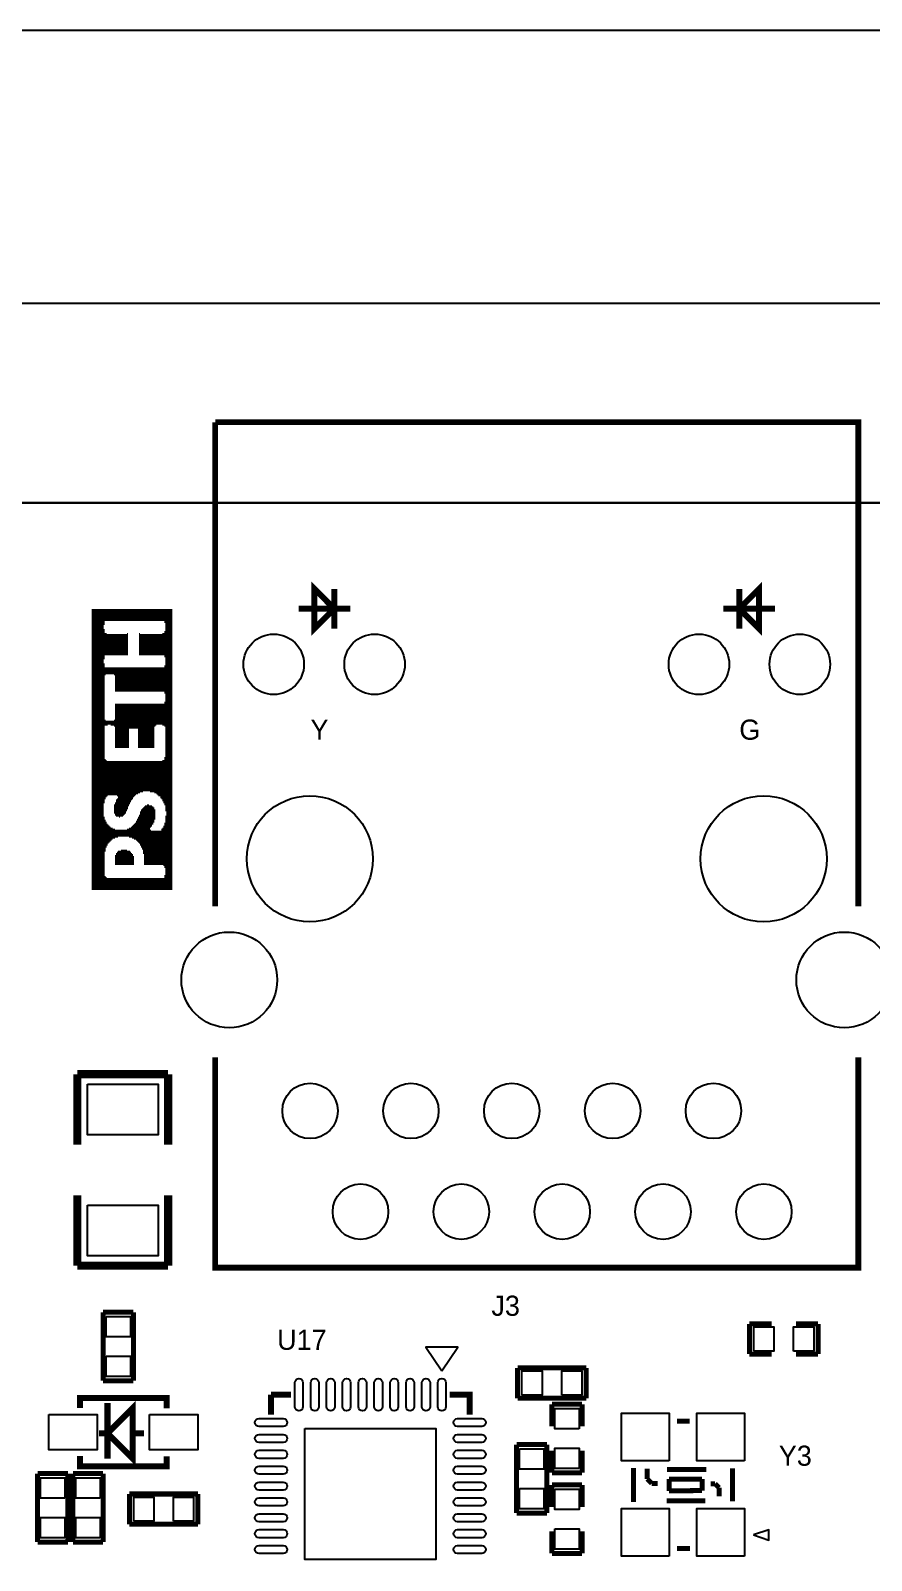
# Model space of a CAD drawing. Extents: x -41 to 160, y -9 to 129.
# Drawn here: x 42.62 to 63.8, y 85.16 to 123.7 of the extents above; entities that cross this region are included whole.
import ezdxf

# ---------------------------------------------------------------- set-up
doc = ezdxf.new("R2010")
doc.units = 0
for name, color, linetype in [('BG_DIMENSION', 7, 'CONTINUOUS'), ('BG_OUTLINE', 7, 'CONTINUOUS'), ('MA_PEN3', 7, 'CONTINUOUS'), ('PG_SILKSCREEN_TOP', 2, 'CONTINUOUS'), ('PIN_TOP', 1, 'CONTINUOUS'), ('RD_SILKSCREEN_TOP', 40, 'CONTINUOUS')]:
    doc.layers.add(name, color=color, linetype=linetype)

msp = doc.modelspace()

# ---------------------------------------------------------------- linework, layer by layer
at = {"layer": 'BG_DIMENSION'}
for points in [[(80.74152, 123.70054), (-7.49996, 123.70054)], [(80.94472, 116.82476), (-1.905102, 116.82476)], [(73.872776, 111.800081), (-28.230195, 111.800081)]]:
    msp.add_lwpolyline(points, dxfattribs=at)
at = {"layer": 'BG_OUTLINE'}
msp.add_lwpolyline([(71.290942, -9.350096), (51.100101, -9.350096), (50.6, -8.849995), (50.6, -1.899996, 1.000004), (48.700106, -1.899996), (48.700106, -8.849995), (48.200005, -9.350096), (38.000102, -9.350096), (37.500001, -8.849995), (37.500001, 1.575003, 1.000005), (33.849996, 1.575003), (33.849996, -4.850003), (25.849986, -4.850003), (25.849986, 3.399917), (7.499985, 3.399917), (7.499985, -4.850003), (-6.571691, -4.850003, -0.401142), (-7.499985, -3.825977), (-7.49996, 110.871787, -0.401142), (-6.475933, 111.800081), (159.221475, 111.800081, -0.401142)], format="xyb", dxfattribs=at)
msp.add_lwpolyline([(159.221475, 111.800081), (-6.475933, 111.800081)], dxfattribs=at)
at = {"layer": 'MA_PEN3', "const_width": 0.0254}
for points in [[(44.17314, 102.04704), (44.17314, 109.13364)], [(44.19854, 102.04704), (44.19854, 109.13364)], [(44.22394, 102.04704), (44.22394, 109.13364)], [(44.24934, 102.04704), (44.24934, 109.13364)], [(44.27474, 102.04704), (44.27474, 109.13364)], [(44.30014, 102.04704), (44.30014, 109.13364)], [(44.32554, 102.04704), (44.32554, 109.13364)], [(44.35094, 102.04704), (44.35094, 109.13364)], [(44.37634, 102.04704), (44.37634, 109.13364)], [(44.40174, 102.04704), (44.40174, 109.13364)], [(44.42714, 102.04704), (44.42714, 109.13364)], [(44.45254, 102.04704), (44.45254, 109.13364)], [(44.47794, 108.72724), (44.47794, 109.13364)], [(44.50334, 108.82884), (44.50334, 109.13364)], [(44.52874, 108.82884), (44.52874, 109.13364)], [(44.55414, 108.82884), (44.55414, 109.13364)], [(44.57954, 108.82884), (44.57954, 109.13364)], [(44.60494, 108.82884), (44.60494, 109.13364)], [(44.63034, 108.82884), (44.63034, 109.13364)], [(44.65574, 108.82884), (44.65574, 109.13364)], [(44.68114, 108.82884), (44.68114, 109.13364)], [(44.70654, 108.82884), (44.70654, 109.13364)], [(44.73194, 108.82884), (44.73194, 109.13364)], [(44.75734, 108.82884), (44.75734, 109.13364)], [(44.78274, 108.82884), (44.78274, 109.13364)], [(44.80814, 108.82884), (44.80814, 109.13364)], [(44.83354, 108.82884), (44.83354, 109.13364)], [(44.85894, 108.82884), (44.85894, 109.13364)], [(44.88434, 108.82884), (44.88434, 109.13364)], [(44.90974, 108.82884), (44.90974, 109.13364)], [(44.93514, 108.82884), (44.93514, 109.13364)], [(44.96054, 108.82884), (44.96054, 109.13364)], [(44.98594, 108.82884), (44.98594, 109.13364)], [(45.01134, 108.82884), (45.01134, 109.13364)], [(45.03674, 108.82884), (45.03674, 109.13364)], [(45.06214, 108.82884), (45.06214, 109.13364)], [(45.08754, 108.82884), (45.08754, 109.13364)], [(45.11294, 108.82884), (45.11294, 109.13364)], [(45.13834, 108.82884), (45.13834, 109.13364)], [(45.16374, 108.82884), (45.16374, 109.13364)], [(45.18914, 108.82884), (45.18914, 109.13364)], [(45.21454, 108.82884), (45.21454, 109.13364)], [(45.23994, 108.82884), (45.23994, 109.13364)], [(45.26534, 108.82884), (45.26534, 109.13364)], [(45.29074, 108.82884), (45.29074, 109.13364)], [(45.31614, 108.82884), (45.31614, 109.13364)], [(45.34154, 108.82884), (45.34154, 109.13364)], [(45.36694, 108.82884), (45.36694, 109.13364)], [(45.39234, 108.82884), (45.39234, 109.13364)], [(45.41774, 108.82884), (45.41774, 109.13364)], [(45.44314, 108.82884), (45.44314, 109.13364)], [(45.46854, 108.82884), (45.46854, 109.13364)], [(45.49394, 108.82884), (45.49394, 109.13364)], [(45.51934, 108.82884), (45.51934, 109.13364)], [(45.54474, 108.82884), (45.54474, 109.13364)], [(45.57014, 108.82884), (45.57014, 109.13364)], [(45.59554, 108.82884), (45.59554, 109.13364)], [(45.62094, 108.82884), (45.62094, 109.13364)], [(45.64634, 108.82884), (45.64634, 109.13364)], [(45.67174, 108.82884), (45.67174, 109.13364)], [(45.69714, 108.82884), (45.69714, 109.13364)], [(45.72254, 108.82884), (45.72254, 109.13364)], [(45.74794, 108.82884), (45.74794, 109.13364)], [(45.77334, 108.82884), (45.77334, 109.13364)], [(45.79874, 108.82884), (45.79874, 109.13364)], [(45.82414, 108.82884), (45.82414, 109.13364)], [(45.84954, 108.82884), (45.84954, 109.13364)], [(45.87494, 108.82884), (45.87494, 109.13364)], [(45.90034, 108.82884), (45.90034, 109.13364)], [(45.92574, 108.82884), (45.92574, 109.13364)], [(45.95114, 108.82884), (45.95114, 109.13364)], [(45.97654, 108.82884), (45.97654, 109.13364)], [(46.00194, 108.77804), (46.00194, 109.13364)], [(46.02734, 104.02824), (46.02734, 109.13364)], [(46.05274, 102.04704), (46.05274, 109.13364)], [(46.07814, 102.04704), (46.07814, 109.13364)], [(46.10354, 102.04704), (46.10354, 109.13364)], [(46.12894, 102.04704), (46.12894, 109.13364)], [(46.15434, 102.04704), (46.15434, 109.13364)], [(46.17974, 102.04704), (46.17974, 109.13364)], [(44.47794, 107.86364), (44.47794, 108.62564)], [(44.50334, 107.96524), (44.50334, 108.52404)], [(44.52874, 107.96524), (44.52874, 108.52404)], [(44.55414, 107.96524), (44.55414, 108.49864)], [(44.57954, 107.96524), (44.57954, 108.49864)], [(44.60494, 107.96524), (44.60494, 108.49864)], [(44.63034, 107.96524), (44.63034, 108.49864)], [(44.65574, 107.96524), (44.65574, 108.49864)], [(44.68114, 107.96524), (44.68114, 108.49864)], [(44.70654, 107.96524), (44.70654, 108.49864)], [(44.73194, 107.96524), (44.73194, 108.49864)], [(44.75734, 107.96524), (44.75734, 108.49864)], [(44.78274, 107.96524), (44.78274, 108.49864)], [(44.80814, 107.96524), (44.80814, 108.49864)], [(44.83354, 107.96524), (44.83354, 108.49864)], [(44.85894, 107.96524), (44.85894, 108.49864)], [(44.88434, 107.96524), (44.88434, 108.49864)], [(44.90974, 107.96524), (44.90974, 108.49864)], [(44.93514, 107.96524), (44.93514, 108.49864)], [(44.96054, 107.96524), (44.96054, 108.49864)], [(44.98594, 107.96524), (44.98594, 108.49864)], [(45.01134, 107.96524), (45.01134, 108.49864)], [(45.03674, 107.96524), (45.03674, 108.49864)], [(45.06214, 107.96524), (45.06214, 108.52404)], [(45.36694, 107.96524), (45.36694, 108.52404)], [(45.39234, 107.96524), (45.39234, 108.49864)], [(45.41774, 107.96524), (45.41774, 108.49864)], [(45.44314, 107.96524), (45.44314, 108.49864)], [(45.46854, 107.96524), (45.46854, 108.49864)], [(45.49394, 107.96524), (45.49394, 108.49864)], [(45.51934, 107.96524), (45.51934, 108.49864)], [(45.54474, 107.96524), (45.54474, 108.49864)], [(45.57014, 107.96524), (45.57014, 108.49864)], [(45.59554, 107.96524), (45.59554, 108.49864)], [(45.62094, 107.96524), (45.62094, 108.49864)], [(45.64634, 107.96524), (45.64634, 108.49864)], [(45.67174, 107.96524), (45.67174, 108.49864)], [(45.69714, 107.96524), (45.69714, 108.49864)], [(45.72254, 107.96524), (45.72254, 108.49864)], [(45.74794, 107.96524), (45.74794, 108.49864)], [(45.77334, 107.96524), (45.77334, 108.49864)], [(45.79874, 107.96524), (45.79874, 108.49864)], [(45.82414, 107.96524), (45.82414, 108.49864)], [(45.84954, 107.96524), (45.84954, 108.49864)], [(45.87494, 107.96524), (45.87494, 108.49864)], [(45.90034, 107.96524), (45.90034, 108.49864)], [(45.92574, 107.96524), (45.92574, 108.49864)], [(45.95114, 107.96524), (45.95114, 108.52404)], [(45.97654, 107.96524), (45.97654, 108.52404)], [(46.00194, 107.91444), (46.00194, 108.57484)], [(44.47794, 104.23144), (44.47794, 107.76204)], [(44.50334, 107.45724), (44.50334, 107.66044)], [(44.52874, 107.48264), (44.52874, 107.66044)], [(44.55414, 107.48264), (44.55414, 107.66044)], [(44.57954, 107.48264), (44.57954, 107.66044)], [(44.60494, 107.48264), (44.60494, 107.66044)], [(44.63034, 107.48264), (44.63034, 107.66044)], [(44.65574, 107.48264), (44.65574, 107.66044)], [(44.68114, 107.48264), (44.68114, 107.66044)], [(44.70654, 107.48264), (44.70654, 107.66044)], [(44.73194, 107.45724), (44.73194, 107.66044)], [(44.75734, 107.05084), (44.75734, 107.66044)], [(44.78274, 107.05084), (44.78274, 107.66044)], [(44.80814, 107.05084), (44.80814, 107.66044)], [(44.83354, 107.05084), (44.83354, 107.66044)], [(44.85894, 107.05084), (44.85894, 107.66044)], [(44.88434, 107.05084), (44.88434, 107.66044)], [(44.90974, 107.05084), (44.90974, 107.66044)], [(44.93514, 107.05084), (44.93514, 107.66044)], [(44.96054, 107.05084), (44.96054, 107.66044)], [(44.98594, 107.05084), (44.98594, 107.66044)], [(45.01134, 107.05084), (45.01134, 107.66044)], [(45.03674, 107.05084), (45.03674, 107.66044)], [(45.06214, 107.05084), (45.06214, 107.66044)], [(45.08754, 107.05084), (45.08754, 107.66044)], [(45.11294, 107.05084), (45.11294, 107.66044)], [(45.13834, 107.05084), (45.13834, 107.66044)], [(45.16374, 107.05084), (45.16374, 107.66044)], [(45.18914, 107.05084), (45.18914, 107.66044)], [(45.21454, 107.05084), (45.21454, 107.66044)], [(45.23994, 107.05084), (45.23994, 107.66044)], [(45.26534, 107.05084), (45.26534, 107.66044)], [(45.29074, 107.05084), (45.29074, 107.66044)], [(45.31614, 107.05084), (45.31614, 107.66044)], [(45.34154, 107.05084), (45.34154, 107.66044)], [(45.36694, 107.05084), (45.36694, 107.66044)], [(45.39234, 107.05084), (45.39234, 107.66044)], [(45.41774, 107.05084), (45.41774, 107.66044)], [(45.44314, 107.05084), (45.44314, 107.66044)], [(45.46854, 107.05084), (45.46854, 107.66044)], [(45.49394, 107.05084), (45.49394, 107.66044)], [(45.51934, 107.05084), (45.51934, 107.66044)], [(45.54474, 107.05084), (45.54474, 107.66044)], [(45.57014, 107.05084), (45.57014, 107.66044)], [(45.59554, 107.05084), (45.59554, 107.66044)], [(45.62094, 107.05084), (45.62094, 107.66044)], [(45.64634, 107.05084), (45.64634, 107.66044)], [(45.67174, 107.05084), (45.67174, 107.66044)], [(45.69714, 107.05084), (45.69714, 107.66044)], [(45.72254, 107.05084), (45.72254, 107.66044)], [(45.74794, 107.05084), (45.74794, 107.66044)], [(45.77334, 107.05084), (45.77334, 107.66044)], [(45.79874, 107.05084), (45.79874, 107.66044)], [(45.82414, 107.05084), (45.82414, 107.66044)], [(45.84954, 107.05084), (45.84954, 107.66044)], [(45.87494, 107.05084), (45.87494, 107.66044)], [(45.90034, 107.05084), (45.90034, 107.66044)], [(45.92574, 107.05084), (45.92574, 107.66044)], [(45.95114, 107.05084), (45.95114, 107.66044)], [(45.97654, 107.05084), (45.97654, 107.66044)], [(46.00194, 107.00004), (46.00194, 107.71124)], [(44.75734, 105.62844), (44.75734, 106.74604)], [(44.78274, 105.62844), (44.78274, 106.74604)], [(44.80814, 105.62844), (44.80814, 106.74604)], [(44.83354, 105.62844), (44.83354, 106.74604)], [(44.85894, 105.62844), (44.85894, 106.74604)], [(44.88434, 105.62844), (44.88434, 106.74604)], [(44.90974, 105.62844), (44.90974, 106.74604)], [(44.93514, 105.62844), (44.93514, 106.74604)], [(44.96054, 105.62844), (44.96054, 106.74604)], [(44.98594, 105.62844), (44.98594, 106.74604)], [(45.01134, 105.62844), (45.01134, 106.74604)], [(45.03674, 105.62844), (45.03674, 106.74604)], [(45.06214, 105.62844), (45.06214, 106.74604)], [(45.08754, 105.62844), (45.08754, 106.74604)], [(45.11294, 106.11104), (45.11294, 106.74604)], [(45.13834, 106.11104), (45.13834, 106.74604)], [(45.16374, 106.11104), (45.16374, 106.74604)], [(45.18914, 106.11104), (45.18914, 106.74604)], [(45.21454, 106.11104), (45.21454, 106.74604)], [(45.23994, 106.11104), (45.23994, 106.74604)], [(45.26534, 106.11104), (45.26534, 106.74604)], [(45.29074, 106.11104), (45.29074, 106.74604)], [(45.31614, 106.11104), (45.31614, 106.74604)], [(45.34154, 105.62844), (45.34154, 106.74604)], [(45.36694, 105.62844), (45.36694, 106.74604)], [(45.39234, 105.62844), (45.39234, 106.74604)], [(45.41774, 105.62844), (45.41774, 106.74604)], [(45.44314, 105.62844), (45.44314, 106.74604)], [(45.46854, 105.62844), (45.46854, 106.74604)], [(45.49394, 105.62844), (45.49394, 106.74604)], [(45.51934, 105.62844), (45.51934, 106.74604)], [(45.54474, 105.62844), (45.54474, 106.74604)], [(45.57014, 105.62844), (45.57014, 106.74604)], [(45.59554, 105.62844), (45.59554, 106.74604)], [(45.62094, 105.62844), (45.62094, 106.74604)], [(45.64634, 105.62844), (45.64634, 106.74604)], [(45.67174, 105.62844), (45.67174, 106.74604)], [(45.69714, 105.62844), (45.69714, 106.74604)], [(45.72254, 105.62844), (45.72254, 106.74604)], [(45.74794, 106.16184), (45.74794, 106.74604)], [(45.77334, 106.18724), (45.77334, 106.74604)], [(45.79874, 106.21264), (45.79874, 106.74604)], [(45.82414, 106.21264), (45.82414, 106.74604)], [(45.84954, 106.21264), (45.84954, 106.74604)], [(45.87494, 106.21264), (45.87494, 106.74604)], [(45.90034, 106.21264), (45.90034, 106.74604)], [(45.92574, 106.21264), (45.92574, 106.74604)], [(45.95114, 106.18724), (45.95114, 106.74604)], [(45.97654, 106.18724), (45.97654, 106.74604)], [(46.00194, 106.16184), (46.00194, 106.79684)], [(44.50334, 106.18724), (44.50334, 106.33964)], [(44.52874, 106.18724), (44.52874, 106.31424)], [(44.55414, 106.18724), (44.55414, 106.31424)], [(44.57954, 106.21264), (44.57954, 106.31424)], [(44.60494, 106.21264), (44.60494, 106.31424)], [(44.63034, 106.21264), (44.63034, 106.31424)], [(44.65574, 106.18724), (44.65574, 106.31424)], [(44.68114, 106.18724), (44.68114, 106.31424)], [(44.70654, 106.18724), (44.70654, 106.31424)], [(44.73194, 106.16184), (44.73194, 106.33964)], [(44.50334, 104.33304), (44.50334, 105.34904)], [(44.52874, 104.38384), (44.52874, 105.32364)], [(44.55414, 104.40924), (44.55414, 105.29824)], [(44.57954, 104.43464), (44.57954, 105.29824)], [(44.60494, 104.43464), (44.60494, 105.29824)], [(44.63034, 104.43464), (44.63034, 105.29824)], [(44.65574, 104.43464), (44.65574, 105.29824)], [(44.68114, 104.43464), (44.68114, 105.29824)], [(44.70654, 104.43464), (44.70654, 105.29824)], [(44.73194, 104.43464), (44.73194, 105.29824)], [(44.75734, 104.43464), (44.75734, 105.29824)], [(44.78274, 104.43464), (44.78274, 105.29824)], [(44.80814, 104.40924), (44.80814, 105.29824)], [(44.83354, 103.90124), (44.83354, 105.29824)], [(44.85894, 103.87584), (44.85894, 105.29824)], [(44.88434, 103.90124), (44.88434, 105.29824)], [(44.90974, 103.90124), (44.90974, 105.29824)], [(44.93514, 103.90124), (44.93514, 105.29824)], [(44.96054, 103.92664), (44.96054, 105.29824)], [(44.98594, 103.95204), (44.98594, 105.29824)], [(45.01134, 103.97744), (45.01134, 105.29824)], [(45.03674, 104.02824), (45.03674, 105.29824)], [(45.06214, 104.07904), (45.06214, 105.29824)], [(45.08754, 104.15524), (45.08754, 105.29824)], [(45.11294, 104.20604), (45.11294, 105.29824)], [(45.13834, 104.25684), (45.13834, 105.29824)], [(45.16374, 104.30764), (45.16374, 105.29824)], [(45.18914, 104.33304), (45.18914, 105.29824)], [(45.21454, 104.38384), (45.21454, 105.29824)], [(45.23994, 104.40924), (45.23994, 105.29824)], [(45.26534, 104.43464), (45.26534, 105.29824)], [(45.29074, 104.46004), (45.29074, 105.29824)], [(45.31614, 104.46004), (45.31614, 105.29824)], [(45.34154, 104.48544), (45.34154, 105.29824)], [(45.36694, 104.48544), (45.36694, 105.29824)], [(45.39234, 104.51084), (45.39234, 105.29824)], [(45.41774, 104.51084), (45.41774, 105.29824)], [(45.44314, 104.51084), (45.44314, 105.29824)], [(45.46854, 104.53624), (45.46854, 105.29824)], [(45.49394, 104.53624), (45.49394, 105.29824)], [(45.51934, 104.53624), (45.51934, 105.29824)], [(45.54474, 104.53624), (45.54474, 105.29824)], [(45.57014, 104.53624), (45.57014, 105.29824)], [(45.59554, 104.53624), (45.59554, 105.29824)], [(45.62094, 104.53624), (45.62094, 105.29824)], [(45.64634, 104.51084), (45.64634, 105.29824)], [(45.67174, 104.51084), (45.67174, 105.29824)], [(45.69714, 104.51084), (45.69714, 105.29824)], [(45.72254, 104.51084), (45.72254, 105.29824)], [(45.74794, 104.48544), (45.74794, 105.29824)], [(45.77334, 104.48544), (45.77334, 105.29824)], [(45.79874, 104.46004), (45.79874, 105.29824)], [(45.82414, 104.43464), (45.82414, 105.29824)], [(45.84954, 104.40924), (45.84954, 105.29824)], [(45.87494, 104.40924), (45.87494, 105.29824)], [(45.90034, 104.35844), (45.90034, 105.29824)], [(45.92574, 104.33304), (45.92574, 105.29824)], [(45.95114, 104.28224), (45.95114, 105.32364)], [(45.97654, 104.23144), (45.97654, 105.32364)], [(46.00194, 104.18064), (46.00194, 105.39984)], [(44.73194, 103.97744), (44.73194, 104.20604)], [(44.75734, 103.92664), (44.75734, 104.25684)], [(44.78274, 103.90124), (44.78274, 104.33304)], [(44.80814, 103.90124), (44.80814, 104.35844)], [(45.41774, 103.11384), (45.41774, 104.07904)], [(45.44314, 103.06304), (45.44314, 104.10444)], [(45.46854, 102.96144), (45.46854, 104.12984)], [(45.49394, 102.68204), (45.49394, 104.15524)], [(45.51934, 102.68204), (45.51934, 104.18064)], [(45.54474, 102.68204), (45.54474, 104.18064)], [(45.57014, 102.68204), (45.57014, 104.20604)], [(45.59554, 102.68204), (45.59554, 104.20604)], [(45.62094, 102.68204), (45.62094, 104.18064)], [(45.64634, 103.62184), (45.64634, 104.18064)], [(45.67174, 103.64724), (45.67174, 104.18064)], [(45.69714, 103.69804), (45.69714, 104.15524)], [(45.72254, 103.74884), (45.72254, 104.12984)], [(45.74794, 103.82504), (45.74794, 104.07904)], [(44.47794, 102.04704), (44.47794, 103.90124)], [(44.50334, 103.01224), (44.50334, 103.82504)], [(44.52874, 103.11384), (44.52874, 103.77424)], [(44.55414, 103.16464), (44.55414, 103.72344)], [(44.57954, 103.21544), (44.57954, 103.69804)], [(44.60494, 103.24084), (44.60494, 103.67264)], [(45.18914, 103.34244), (45.18914, 103.67264)], [(45.21454, 103.34244), (45.21454, 103.69804)], [(45.23994, 103.31704), (45.23994, 103.72344)], [(45.26534, 103.31704), (45.26534, 103.74884)], [(45.29074, 103.29164), (45.29074, 103.79964)], [(45.31614, 103.26624), (45.31614, 103.85044)], [(45.34154, 103.24084), (45.34154, 103.90124)], [(45.36694, 103.21544), (45.36694, 103.95204)], [(45.39234, 103.16464), (45.39234, 104.02824)], [(45.97654, 102.65664), (45.97654, 103.67264)], [(46.00194, 102.60584), (46.00194, 103.74884)], [(46.02734, 102.04704), (46.02734, 103.92664)], [(44.63034, 103.26624), (44.63034, 103.64724)], [(44.65574, 103.29164), (44.65574, 103.62184)], [(44.68114, 103.31704), (44.68114, 103.62184)], [(44.70654, 103.34244), (44.70654, 103.59644)], [(44.73194, 103.34244), (44.73194, 103.59644)], [(44.75734, 103.36784), (44.75734, 103.57104)], [(44.78274, 103.36784), (44.78274, 103.57104)], [(44.80814, 103.36784), (44.80814, 103.57104)], [(44.83354, 103.39324), (44.83354, 103.57104)], [(44.85894, 103.39324), (44.85894, 103.57104)], [(44.88434, 103.39324), (44.88434, 103.57104)], [(44.90974, 103.39324), (44.90974, 103.57104)], [(44.93514, 103.39324), (44.93514, 103.57104)], [(44.96054, 103.39324), (44.96054, 103.57104)], [(44.98594, 103.39324), (44.98594, 103.57104)], [(45.01134, 103.39324), (45.01134, 103.57104)], [(45.03674, 103.39324), (45.03674, 103.57104)], [(45.06214, 103.39324), (45.06214, 103.59644)], [(45.08754, 103.39324), (45.08754, 103.59644)], [(45.11294, 103.36784), (45.11294, 103.62184)], [(45.13834, 103.36784), (45.13834, 103.62184)], [(45.16374, 103.36784), (45.16374, 103.64724)], [(45.64634, 102.68204), (45.64634, 103.57104)], [(45.67174, 102.68204), (45.67174, 103.54564)], [(45.69714, 102.68204), (45.69714, 103.54564)], [(45.72254, 102.68204), (45.72254, 103.54564)], [(45.74794, 102.68204), (45.74794, 103.54564)], [(45.77334, 102.68204), (45.77334, 103.54564)], [(45.79874, 102.68204), (45.79874, 103.54564)], [(45.82414, 102.68204), (45.82414, 103.54564)], [(45.84954, 102.68204), (45.84954, 103.54564)], [(45.87494, 102.68204), (45.87494, 103.54564)], [(45.90034, 102.68204), (45.90034, 103.54564)], [(45.92574, 102.68204), (45.92574, 103.59644)], [(45.95114, 102.68204), (45.95114, 103.62184)], [(44.75734, 102.68204), (44.75734, 102.93604)], [(44.78274, 102.68204), (44.78274, 102.98684)], [(44.80814, 102.68204), (44.80814, 103.01224)], [(44.83354, 102.68204), (44.83354, 103.03764)], [(44.85894, 102.68204), (44.85894, 103.03764)], [(44.88434, 102.68204), (44.88434, 103.03764)], [(44.90974, 102.68204), (44.90974, 103.06304)], [(44.93514, 102.68204), (44.93514, 103.06304)], [(44.96054, 102.68204), (44.96054, 103.06304)], [(44.98594, 102.68204), (44.98594, 103.06304)], [(45.01134, 102.68204), (45.01134, 103.06304)], [(45.03674, 102.68204), (45.03674, 103.06304)], [(45.06214, 102.68204), (45.06214, 103.03764)], [(45.08754, 102.68204), (45.08754, 103.03764)], [(45.11294, 102.68204), (45.11294, 103.03764)], [(45.13834, 102.68204), (45.13834, 103.01224)], [(45.16374, 102.68204), (45.16374, 102.98684)], [(45.18914, 102.68204), (45.18914, 102.96144)], [(45.21454, 102.68204), (45.21454, 102.91064)], [(44.50334, 102.04704), (44.50334, 102.40264)], [(44.52874, 102.04704), (44.52874, 102.37724)], [(44.55414, 102.04704), (44.55414, 102.35184)], [(44.57954, 102.04704), (44.57954, 102.35184)], [(44.60494, 102.04704), (44.60494, 102.35184)], [(44.63034, 102.04704), (44.63034, 102.35184)], [(44.65574, 102.04704), (44.65574, 102.35184)], [(44.68114, 102.04704), (44.68114, 102.35184)], [(44.70654, 102.04704), (44.70654, 102.35184)], [(44.73194, 102.04704), (44.73194, 102.35184)], [(44.75734, 102.04704), (44.75734, 102.35184)], [(44.78274, 102.04704), (44.78274, 102.35184)], [(44.80814, 102.04704), (44.80814, 102.35184)], [(44.83354, 102.04704), (44.83354, 102.35184)], [(44.85894, 102.04704), (44.85894, 102.35184)], [(44.88434, 102.04704), (44.88434, 102.35184)], [(44.90974, 102.04704), (44.90974, 102.35184)], [(44.93514, 102.04704), (44.93514, 102.35184)], [(44.96054, 102.04704), (44.96054, 102.35184)], [(44.98594, 102.04704), (44.98594, 102.35184)], [(45.01134, 102.04704), (45.01134, 102.35184)], [(45.03674, 102.04704), (45.03674, 102.35184)], [(45.06214, 102.04704), (45.06214, 102.35184)], [(45.08754, 102.04704), (45.08754, 102.35184)], [(45.11294, 102.04704), (45.11294, 102.35184)], [(45.13834, 102.04704), (45.13834, 102.35184)], [(45.16374, 102.04704), (45.16374, 102.35184)], [(45.18914, 102.04704), (45.18914, 102.35184)], [(45.21454, 102.04704), (45.21454, 102.35184)], [(45.23994, 102.04704), (45.23994, 102.35184)], [(45.26534, 102.04704), (45.26534, 102.35184)], [(45.29074, 102.04704), (45.29074, 102.35184)], [(45.31614, 102.04704), (45.31614, 102.35184)], [(45.34154, 102.04704), (45.34154, 102.35184)], [(45.36694, 102.04704), (45.36694, 102.35184)], [(45.39234, 102.04704), (45.39234, 102.35184)], [(45.41774, 102.04704), (45.41774, 102.35184)], [(45.44314, 102.04704), (45.44314, 102.35184)], [(45.46854, 102.04704), (45.46854, 102.35184)], [(45.49394, 102.04704), (45.49394, 102.35184)], [(45.51934, 102.04704), (45.51934, 102.35184)], [(45.54474, 102.04704), (45.54474, 102.35184)], [(45.57014, 102.04704), (45.57014, 102.35184)], [(45.59554, 102.04704), (45.59554, 102.35184)], [(45.62094, 102.04704), (45.62094, 102.35184)], [(45.64634, 102.04704), (45.64634, 102.35184)], [(45.67174, 102.04704), (45.67174, 102.35184)], [(45.69714, 102.04704), (45.69714, 102.35184)], [(45.72254, 102.04704), (45.72254, 102.35184)], [(45.74794, 102.04704), (45.74794, 102.35184)], [(45.77334, 102.04704), (45.77334, 102.35184)], [(45.79874, 102.04704), (45.79874, 102.35184)], [(45.82414, 102.04704), (45.82414, 102.35184)], [(45.84954, 102.04704), (45.84954, 102.35184)], [(45.87494, 102.04704), (45.87494, 102.35184)], [(45.90034, 102.04704), (45.90034, 102.35184)], [(45.92574, 102.04704), (45.92574, 102.35184)], [(45.95114, 102.04704), (45.95114, 102.35184)], [(45.97654, 102.04704), (45.97654, 102.35184)], [(46.00194, 102.04704), (46.00194, 102.42804)]]:
    msp.add_lwpolyline(points, dxfattribs=at)
at = {"layer": 'PG_SILKSCREEN_TOP'}
for points, const_width in [([(63.472009, 101.635966), (63.472009, 113.835866), (47.271788, 113.835866)], 0.150089), ([(47.271788, 113.835866), (47.271788, 101.635966)], 0.150089), ([(49.771986, 108.635952), (49.771986, 109.63595), (50.271807, 109.13585), (49.771986, 108.635952)], 0.150089), ([(50.271807, 108.635952), (50.271807, 109.63595)], 0.150089), ([(60.971811, 109.63595), (60.971811, 108.635952), (60.47199, 109.13585), (60.971811, 109.63595)], 0.150089), ([(60.47199, 109.63595), (60.47199, 108.635952)], 0.150089), ([(50.271807, 109.13585), (49.37191, 109.13585)], 0.150089), ([(50.271807, 109.13585), (50.671908, 109.13585)], 0.150089), ([(60.47199, 109.13585), (60.071889, 109.13585)], 0.150089), ([(60.47199, 109.13585), (61.371886, 109.13585)], 0.150089), ([(47.271788, 97.835872), (47.271788, 92.535858), (63.472009, 92.535858), (63.472009, 97.835872)], 0.150089), ([(43.801513, 97.41027), (43.801513, 95.63227)], 0.2032), ([(46.087513, 97.41027), (43.801513, 97.41027)], 0.2032), ([(46.087513, 95.63227), (46.087513, 97.41027)], 0.2032), ([(43.801513, 94.36227), (43.801513, 92.58427)], 0.2032), ([(46.087513, 92.58427), (46.087513, 94.36227)], 0.2032), ([(43.801513, 92.58427), (46.087513, 92.58427)], 0.2032), ([(44.45, 91.4146), (44.45, 89.6874)], 0.127), ([(45.212, 91.4146), (44.45, 91.4146)], 0.127), ([(45.212, 89.6874), (45.212, 91.4146)], 0.127), ([(61.287304, 91.120747), (60.728504, 91.120747)], 0.127), ([(60.728504, 91.120747), (60.728504, 90.358747)], 0.127), ([(62.455704, 91.120747), (61.896904, 91.120747)], 0.127), ([(62.455704, 90.358747), (62.455704, 91.120747)], 0.127), ([(60.728504, 90.358747), (61.287304, 90.358747)], 0.127), ([(61.896904, 90.358747), (62.455704, 90.358747)], 0.127), ([(56.6166, 90.009751), (54.8894, 90.009751)], 0.127), ([(54.8894, 90.009751), (54.8894, 89.247751)], 0.127), ([(56.6166, 89.247751), (56.6166, 90.009751)], 0.127), ([(44.45, 89.6874), (45.212, 89.6874)], 0.127), ([(46.0502, 88.9889), (46.0502, 89.2556), (43.8658, 89.2556), (43.8658, 89.0016)], 0.1524), ([(44.559195, 88.361495), (45.194195, 87.726495), (45.194195, 88.996495), (44.559195, 88.361495), (44.345911, 88.361495)], 0.1524), ([(44.559195, 87.726495), (44.559195, 89.123495)], 0.1524), ([(49.181004, 89.334746), (48.681005, 89.334746)], 0.150012), ([(48.681005, 89.334746), (48.681005, 88.834747)], 0.150012), ([(53.680995, 88.834747), (53.680995, 89.334746), (53.180996, 89.334746)], 0.150012), ([(54.8894, 89.247751), (56.6166, 89.247751)], 0.127), ([(55.753, 89.095351), (55.753, 88.536551)], 0.127), ([(56.515, 89.095351), (55.753, 89.095351)], 0.127), ([(56.515, 88.536551), (56.515, 89.095351)], 0.127), ([(59.224901, 88.671756), (58.904911, 88.671756)], 0.127), ([(45.194195, 88.361495), (45.481189, 88.361495)], 0.1524), ([(43.8658, 87.7951), (43.8658, 87.5284), (46.0502, 87.5284), (46.0502, 87.7824)], 0.1524), ([(54.864, 88.079351), (54.864, 86.352151)], 0.127), ([(55.626, 88.079351), (54.864, 88.079351)], 0.127), ([(55.626, 86.352151), (55.626, 88.079351)], 0.127), ([(55.753, 87.926951), (55.753, 87.368151)], 0.127), ([(56.515, 87.368151), (56.515, 87.926951)], 0.127), ([(57.805091, 86.631958), (57.805091, 87.491951)], 0.127), ([(58.155103, 87.211865), (58.155103, 87.47186)], 0.127), ([(59.644991, 87.45187), (58.655001, 87.45187)], 0.127), ([(60.304909, 86.65177), (60.304909, 87.481867)], 0.127), ([(42.799, 87.3506), (42.799, 85.6234)], 0.127), ([(43.561, 87.3506), (42.799, 87.3506)], 0.127), ([(43.561, 85.6234), (43.561, 87.3506)], 0.127), ([(43.688, 87.3506), (43.688, 85.6234)], 0.127), ([(44.45, 87.3506), (43.688, 87.3506)], 0.127), ([(44.45, 85.6234), (44.45, 87.3506)], 0.127), ([(55.753, 87.368151), (56.515, 87.368151)], 0.127), ([(55.753, 87.063351), (55.753, 86.504551)], 0.127), ([(56.515, 87.063351), (55.753, 87.063351)], 0.127), ([(56.515, 86.504551), (56.515, 87.063351)], 0.127), ([(58.265111, 87.101858), (58.155103, 87.211865)], 0.127), ([(58.414895, 87.101858), (58.265111, 87.101858)], 0.127), ([(58.704988, 87.211865), (58.704988, 86.911866)], 0.127), ([(59.535111, 87.211865), (58.704988, 87.211865)], 0.127), ([(59.535111, 86.921772), (59.535111, 87.211865)], 0.127), ([(59.865006, 87.091952), (59.754999, 87.091952)], 0.127), ([(59.965107, 86.99185), (59.865006, 87.091952)], 0.127), ([(46.8376, 86.834751), (45.1104, 86.834751)], 0.127), ([(45.1104, 86.834751), (45.1104, 86.072751)], 0.127), ([(46.8376, 86.072751), (46.8376, 86.834751)], 0.127), ([(59.615095, 86.661854), (58.644993, 86.661854)], 0.127), ([(58.704988, 86.911866), (59.535111, 86.921772)], 0.127), ([(59.965107, 86.771861), (59.965107, 86.99185)], 0.127), ([(54.864, 86.352151), (55.626, 86.352151)], 0.127), ([(45.1104, 86.072751), (46.8376, 86.072751)], 0.127), ([(55.753, 85.894951), (55.753, 85.336151)], 0.127), ([(56.515, 85.336151), (56.515, 85.894951)], 0.127), ([(42.799, 85.6234), (43.561, 85.6234)], 0.127), ([(43.688, 85.6234), (44.45, 85.6234)], 0.127), ([(55.753, 85.336151), (56.515, 85.336151)], 0.127), ([(59.235111, 85.461754), (58.904911, 85.461754)], 0.127)]:
    msp.add_lwpolyline(points, dxfattribs=dict(at, const_width=const_width))
for points in [[(52.980996, 89.934745), (53.380996, 90.534744), (52.580997, 90.534744)], [(60.833, 85.80186), (61.214, 85.67486), (61.214, 85.92886)]]:
    msp.add_lwpolyline(points, close=True, dxfattribs=at)
at = {"layer": 'PIN_TOP'}
for points in [[(44.055513, 97.15627), (45.833513, 97.15627), (45.833513, 95.88627), (44.055513, 95.88627)], [(44.055513, 94.10827), (45.833513, 94.10827), (45.833513, 92.83827), (44.055513, 92.83827)], [(44.5262, 91.305101), (45.1358, 91.305101), (45.1358, 90.797101), (44.5262, 90.797101)], [(60.838004, 90.434947), (60.838004, 91.044547), (61.346004, 91.044547), (61.346004, 90.434947)], [(61.838205, 90.434947), (61.838205, 91.044547), (62.346205, 91.044547), (62.346205, 90.434947)], [(44.5262, 90.304899), (45.1358, 90.304899), (45.1358, 89.796899), (44.5262, 89.796899)], [(54.998899, 89.323951), (54.998899, 89.933551), (55.506899, 89.933551), (55.506899, 89.323951)], [(55.999101, 89.323951), (55.999101, 89.933551), (56.507101, 89.933551), (56.507101, 89.323951)], [(43.0784, 88.8365), (44.2976, 88.8365), (44.2976, 87.9475), (43.0784, 87.9475)], [(45.6184, 88.8365), (46.8376, 88.8365), (46.8376, 87.9475), (45.6184, 87.9475)], [(56.4388, 88.477852), (55.8292, 88.477852), (55.8292, 88.985852), (56.4388, 88.985852)], [(58.704937, 87.671808), (57.505041, 87.671808), (57.505041, 88.871704), (58.704937, 88.871704)], [(60.604959, 87.671808), (59.405063, 87.671808), (59.405063, 88.871704), (60.604959, 88.871704)], [(49.53, 88.485751), (52.832, 88.485751), (52.832, 85.183751), (49.53, 85.183751)], [(54.9402, 87.969852), (55.5498, 87.969852), (55.5498, 87.461852), (54.9402, 87.461852)], [(56.4388, 87.477651), (55.8292, 87.477651), (55.8292, 87.985651), (56.4388, 87.985651)], [(43.4848, 86.733101), (42.8752, 86.733101), (42.8752, 87.241101), (43.4848, 87.241101)], [(44.3738, 86.733101), (43.7642, 86.733101), (43.7642, 87.241101), (44.3738, 87.241101)], [(45.219899, 86.148951), (45.219899, 86.758551), (45.727899, 86.758551), (45.727899, 86.148951)], [(46.220101, 86.148951), (46.220101, 86.758551), (46.728101, 86.758551), (46.728101, 86.148951)], [(54.9402, 86.969651), (55.5498, 86.969651), (55.5498, 86.461651), (54.9402, 86.461651)], [(55.8292, 86.953852), (56.4388, 86.953852), (56.4388, 86.445852), (55.8292, 86.445852)], [(58.704937, 85.272016), (57.505041, 85.272016), (57.505041, 86.471912), (58.704937, 86.471912)], [(60.604959, 85.272016), (59.405063, 85.272016), (59.405063, 86.471912), (60.604959, 86.471912)], [(43.4848, 85.732899), (42.8752, 85.732899), (42.8752, 86.240899), (43.4848, 86.240899)], [(44.3738, 85.732899), (43.7642, 85.732899), (43.7642, 86.240899), (44.3738, 86.240899)], [(55.8292, 85.953651), (56.4388, 85.953651), (56.4388, 85.445651), (55.8292, 85.445651)]]:
    msp.add_lwpolyline(points, close=True, dxfattribs=at)
for points in [[(49.279404, 89.029946), (49.279404, 89.639546, -1), (49.482604, 89.639546), (49.482604, 89.029946, -1)], [(49.679403, 89.029946), (49.679403, 89.639546, -1), (49.882603, 89.639546), (49.882603, 89.029946, -1)], [(50.079402, 89.029946), (50.079402, 89.639546, -1), (50.282602, 89.639546), (50.282602, 89.029946, -1)], [(50.479401, 89.029946), (50.479401, 89.639546, -1), (50.682601, 89.639546), (50.682601, 89.029946, -1)], [(50.8794, 89.029946), (50.8794, 89.639546, -1), (51.0826, 89.639546), (51.0826, 89.029946, -1)], [(51.2794, 89.029946), (51.2794, 89.639546, -1), (51.4826, 89.639546), (51.4826, 89.029946, -1)], [(51.679399, 89.029946), (51.679399, 89.639546, -1), (51.882599, 89.639546), (51.882599, 89.029946, -1)], [(52.079398, 89.029946), (52.079398, 89.639546, -1), (52.282598, 89.639546), (52.282598, 89.029946, -1)], [(52.479397, 89.029946), (52.479397, 89.639546, -1), (52.682597, 89.639546), (52.682597, 89.029946, -1)], [(52.879396, 89.029946), (52.879396, 89.639546, -1), (53.082596, 89.639546), (53.082596, 89.029946, -1)], [(48.985805, 88.533148), (48.376205, 88.533148, -1), (48.376205, 88.736348), (48.985805, 88.736348, -1)], [(53.985795, 88.533148), (53.376195, 88.533148, -1), (53.376195, 88.736348), (53.985795, 88.736348, -1)], [(48.985805, 88.133149), (48.376205, 88.133149, -1), (48.376205, 88.336349), (48.985805, 88.336349, -1)], [(53.985795, 88.133149), (53.376195, 88.133149, -1), (53.376195, 88.336349), (53.985795, 88.336349, -1)], [(48.985805, 87.733149), (48.376205, 87.733149, -1), (48.376205, 87.936349), (48.985805, 87.936349, -1)], [(53.985795, 87.733149), (53.376195, 87.733149, -1), (53.376195, 87.936349), (53.985795, 87.936349, -1)], [(48.985805, 87.33315), (48.376205, 87.33315, -1), (48.376205, 87.53635), (48.985805, 87.53635, -1)], [(53.985795, 87.33315), (53.376195, 87.33315, -1), (53.376195, 87.53635), (53.985795, 87.53635, -1)], [(48.985805, 86.933151), (48.376205, 86.933151, -1), (48.376205, 87.136351), (48.985805, 87.136351, -1)], [(53.985795, 86.933151), (53.376195, 86.933151, -1), (53.376195, 87.136351), (53.985795, 87.136351, -1)], [(48.985805, 86.533152), (48.376205, 86.533152, -1), (48.376205, 86.736352), (48.985805, 86.736352, -1)], [(53.985795, 86.533152), (53.376195, 86.533152, -1), (53.376195, 86.736352), (53.985795, 86.736352, -1)], [(48.985805, 86.133153), (48.376205, 86.133153, -1), (48.376205, 86.336353), (48.985805, 86.336353, -1)], [(53.985795, 86.133153), (53.376195, 86.133153, -1), (53.376195, 86.336353), (53.985795, 86.336353, -1)], [(48.985805, 85.733153), (48.376205, 85.733153, -1), (48.376205, 85.936353), (48.985805, 85.936353, -1)], [(53.985795, 85.733153), (53.376195, 85.733153, -1), (53.376195, 85.936353), (53.985795, 85.936353, -1)], [(48.985805, 85.333154), (48.376205, 85.333154, -1), (48.376205, 85.536354), (48.985805, 85.536354, -1)], [(53.985795, 85.333154), (53.376195, 85.333154, -1), (53.376195, 85.536354), (53.985795, 85.536354, -1)]]:
    msp.add_lwpolyline(points, format="xyb", close=True, dxfattribs=at)
for centre, radius in [((48.746791, 107.735751), 0.762), ((51.286791, 107.735751), 0.762), ((59.457006, 107.735751), 0.762), ((61.997006, 107.735751), 0.762), ((49.656898, 102.835862), 1.5875), ((61.086898, 102.835862), 1.5875), ((47.626905, 99.785856), 1.2065), ((63.116892, 99.785856), 1.2065), ((49.662004, 96.485862), 0.6985), ((52.202004, 96.485862), 0.6985), ((54.742004, 96.485862), 0.6985), ((57.282004, 96.485862), 0.6985), ((59.822004, 96.485862), 0.6985), ((50.932004, 93.945862), 0.6985), ((53.472004, 93.945862), 0.6985), ((56.012004, 93.945862), 0.6985), ((58.552004, 93.945862), 0.6985), ((61.092004, 93.945862), 0.6985)]:
    msp.add_circle(centre, radius, dxfattribs=at)

# ---------------------------------------------------------------- texts
at = {"layer": 'PG_SILKSCREEN_TOP'}
for s, p in [('Y', (49.67191, 105.835856)), ('G', (60.47199, 105.835856))]:
    msp.add_text(s, height=0.508, dxfattribs=at).set_placement(p)
at = {"layer": 'RD_SILKSCREEN_TOP'}
for s, p in [('J3', (54.229, 91.323338)), ('U17', (48.8315, 90.466342)), ('Y3', (61.468, 87.545316))]:
    msp.add_text(s, height=0.508, dxfattribs=at).set_placement(p)

doc.saveas('drawing.dxf')
